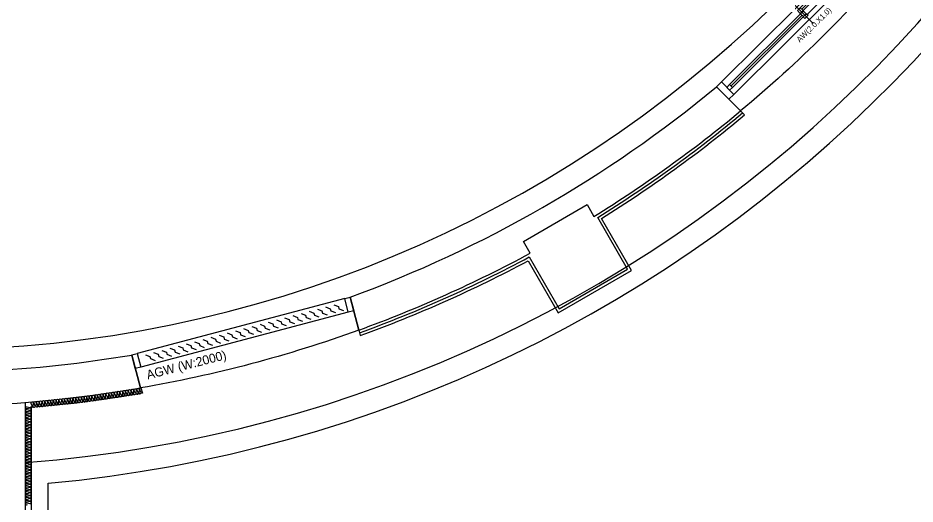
# Model space of a CAD drawing. Header units: millimetres. Extents: x -26983 to 60590, y 825 to 42375.
# Drawn here: x 56016.5 to 56171.9, y 18175.5 to 18259.6 of the extents above; entities that cross this region are included whole.
import ezdxf
from ezdxf.enums import TextEntityAlignment as Align

# ---------------------------------------------------------------- set-up
doc = ezdxf.new("R2010")
doc.units = ezdxf.units.MM
doc.header["$LTSCALE"] = 100
doc.header["$MEASUREMENT"] = 0
doc.layers.get('0').update_dxf_attribs({"linetype": 'CONTINUOUS'})
doc.layers.get('Defpoints').update_dxf_attribs({"color": 171, "linetype": 'CONTINUOUS'})
for name, color, linetype in [('ELE9', 9, 'CONTINUOUS'), ('WIN', 4, 'CONTINUOUS'), ('WIN-ETC', 1, 'CONTINUOUS'), ('WIN-G', 252, 'CONTINUOUS'), ('WIN2', 5, 'CONTINUOUS')]:
    doc.layers.add(name, color=color, linetype=linetype)
doc.styles.add('CGS', font='cgse', dxfattribs={"bigfont": 'cgs'})
doc.linetypes.add('BATTING', pattern='A,0.0001,-0.1,[134,ltypeshp.shx,S=0.1,R=0,X=-0.1,Y=0],-0.2,[134,ltypeshp.shx,S=0.1,R=180,X=0.1,Y=0],-0.1', length=0.4001)

# ---------------------------------------------------------------- blocks, each defined once
blk = doc.blocks.new('AW2000')
at = {"layer": 'WIN', "ltscale": 0.1}
for points in [[(60, 155), (0, 155), (0, 0), (60, 0)], [(95, 52.5), (95, 87.5), (60, 87.5), (60, 52.5)], [(1017.5, 92.5), (1017.5, 127.5), (982.5, 127.5), (982.5, 92.5)], [(1017.5, 52.5), (1017.5, 87.5), (982.5, 87.5), (982.5, 52.5)], [(1940, 92.5), (1940, 127.5), (1905, 127.5), (1905, 92.5)], [(2000, 155), (1940, 155), (1940, 0), (2000, 0)], [(1020, 32.5), (980, 32.5), (980, 52.5), (1020, 52.5)], [(1940, 32.5), (1900, 32.5), (1900, 52.5), (1940, 52.5)]]:
    blk.add_lwpolyline(points, close=True, dxfattribs=at)
at = {"layer": 'WIN-ETC', "ltscale": 0.1}
blk.add_lwpolyline([(1000, -50), (1000, 205)], dxfattribs=at)
at = {"layer": 'WIN-G', "ltscale": 0.1}
for points in [[(95, 87.5), (982.5, 87.5)], [(1017.5, 127.5), (1905, 127.5)], [(1017.5, 110), (1905, 110)], [(1017.5, 92.5), (1905, 92.5)], [(95, 70), (982.5, 70)], [(95, 52.5), (982.5, 52.5)], [(1020, 42.5), (1900, 42.5)]]:
    blk.add_lwpolyline(points, dxfattribs=at)
at = {"layer": 'WIN2', "ltscale": 0.1}
for points in [[(60, 155), (1940, 155)], [(60, 0), (1940, 0)]]:
    blk.add_lwpolyline(points, dxfattribs=at)
at = {"layer": 'Defpoints', "style": 'CGS'}
blk.add_text('AW(2.0.X1.0)', height=50, dxfattribs=at).set_placement((997.7, -103.5), align=Align.BOTTOM_CENTER)
blk = doc.blocks.new('FDKGLMFGKFGHFGH')
at = {"layer": 'WIN'}
for points in [[(36447933, 599859.3), (36447983, 599859.3), (36447983, 599734.3), (36447933, 599734.3)], [(36449883, 599859.3), (36449933, 599859.3), (36449933, 599734.3), (36449883, 599734.3)]]:
    blk.add_lwpolyline(points, close=True, dxfattribs=at)
at = {"layer": 'WIN-G'}
for points in [[(36448050.7, 599830.8), (36448086.1, 599805.4), (36448086.1, 599785.4), (36448121.4, 599760.1)], [(36448125.7, 599830.8), (36448161.1, 599805.4), (36448161.1, 599785.4), (36448196.4, 599760.1)], [(36448200.7, 599830.8), (36448236.1, 599805.4), (36448236.1, 599785.4), (36448271.4, 599760.1)], [(36448275.7, 599830.8), (36448311.1, 599805.4), (36448311.1, 599785.4), (36448346.4, 599760.1)], [(36448350.7, 599830.8), (36448386.1, 599805.4), (36448386.1, 599785.4), (36448421.4, 599760.1)], [(36448425.7, 599830.8), (36448461.1, 599805.4), (36448461.1, 599785.4), (36448496.4, 599760.1)], [(36448500.7, 599830.8), (36448536.1, 599805.4), (36448536.1, 599785.4), (36448571.4, 599760.1)], [(36448575.7, 599830.8), (36448611.1, 599805.4), (36448611.1, 599785.4), (36448646.4, 599760.1)], [(36448650.7, 599830.8), (36448686.1, 599805.4), (36448686.1, 599785.4), (36448721.4, 599760.1)], [(36448725.7, 599830.8), (36448761.1, 599805.4), (36448761.1, 599785.4), (36448796.4, 599760.1)], [(36448800.7, 599830.8), (36448836.1, 599805.4), (36448836.1, 599785.4), (36448871.4, 599760.1)], [(36448875.7, 599830.8), (36448911.1, 599805.4), (36448911.1, 599785.4), (36448946.4, 599760.1)], [(36448950.7, 599830.8), (36448986.1, 599805.4), (36448986.1, 599785.4), (36449021.4, 599760.1)], [(36449025.7, 599830.8), (36449061.1, 599805.4), (36449061.1, 599785.4), (36449096.4, 599760.1)], [(36449100.7, 599830.8), (36449136.1, 599805.4), (36449136.1, 599785.4), (36449171.4, 599760.1)], [(36449175.7, 599830.8), (36449211.1, 599805.4), (36449211.1, 599785.4), (36449246.4, 599760.1)], [(36449250.7, 599830.8), (36449286.1, 599805.4), (36449286.1, 599785.4), (36449321.4, 599760.1)], [(36449325.7, 599830.8), (36449361.1, 599805.4), (36449361.1, 599785.4), (36449396.4, 599760.1)], [(36449400.7, 599830.8), (36449436.1, 599805.4), (36449436.1, 599785.4), (36449471.4, 599760.1)], [(36449475.7, 599830.8), (36449511.1, 599805.4), (36449511.1, 599785.4), (36449546.4, 599760.1)], [(36449550.7, 599830.8), (36449586.1, 599805.4), (36449586.1, 599785.4), (36449621.4, 599760.1)], [(36449625.7, 599830.8), (36449661.1, 599805.4), (36449661.1, 599785.4), (36449696.4, 599760.1)], [(36449700.7, 599830.8), (36449736.1, 599805.4), (36449736.1, 599785.4), (36449771.4, 599760.1)], [(36449775.7, 599830.8), (36449811.1, 599805.4), (36449811.1, 599785.4), (36449846.4, 599760.1)]]:
    blk.add_lwpolyline(points, dxfattribs=at)
at = {"layer": 'WIN2'}
for p, q in [((36449883, 599859.3), (36447983, 599859.3)), ((36449883, 599734.3), (36447983, 599734.3))]:
    blk.add_line(p, q, dxfattribs=at)
at = {"layer": 'Defpoints', "style": 'CGS'}
blk.add_text('AGW (W:2000)', height=80, rotation=359.63833, dxfattribs=at).set_placement((36448015.5, 599613.3))
blk = doc.blocks.new('B2FF')
at = {"layer": 'ELE9', "color": 253, "ltscale": 0.1}
for p, q in [((37155452, 593459.8), (37155239.6, 593673.3)), ((37153530.7, 592306), (37154093.7, 592631)), ((37154093.7, 592631), (37154153.8, 592526.8)), ((37153590.9, 592201.8), (37153530.7, 592306)), ((37152073.7, 591522.1), (37151996.6, 591813.2)), ((37150140.4, 591009.9), (37150063.3, 591301.1))]:
    blk.add_line(p, q, dxfattribs=at)
for points in [[(37174174.7, 643646.3), (37148224.7, 643646.3, 0.414214), (37124724.7, 620146.3), (37124724.7, 600146.4, 1), (37171724.7, 600146.3), (37171724.7, 624896.3), (37174174.7, 624896.3)], [(37174174.7, 643346.3), (37148224.7, 643346.3, 0.414214), (37125024.7, 620146.3), (37125024.7, 600146.4, 1), (37171424.7, 600146.3), (37171424.7, 625196.3), (37174174.7, 625196.3)], [(37148036.4, 591348, 0.401736), (37159005.1, 601496.3), (37137444.3, 601496.3, 0.336498), (37145950.2, 591588.6, 0.336498)], [(37149124.7, 590351.2, 0.3751), (37160033.5, 601446.3, 0.3751)], [(37156870.7, 594869.4, -0.044578), (37155452, 593459.7)], [(37151996.6, 591813.2, 0.085591), (37155239.6, 593673.3, 0.085591)], [(37154153.8, 592526.8, 0.035412), (37155452, 593459.8, 0.027099)], [(37152073.7, 591522.1, 0.036831), (37153590.9, 592201.8)], [(37152073.9, 591521.3, -0.044578), (37150140.4, 591009.9)], [(37147460.7, 591172.9, 0.059429), (37150063.3, 591301.1, 0.059429)], [(37148549.7, 590851, 0.035412), (37150140.4, 591009.9, 0.027098)]]:
    blk.add_lwpolyline(points, format="xyb", dxfattribs=at)
at = {"layer": 'ELE9', "color": 253, "ltscale": 10000}
for points in [[(37150157.7, 590962.2, -0.021839), (37149174.7, 590836.2), (37149174.7, 586196.5), (37170574.7, 586196.5), (37170574.7, 597896.3), (37165899.7, 597896.3), (37165899.7, 601396.3), (37159549.9, 601396.3, -0.027482), (37159399.3, 600158.7, -0.027482)], [(37152086.6, 591473.5, 0.035857), (37153571.8, 592134.8), (37153837.4, 591674.8), (37154486.9, 592049.8), (37154221.4, 592509.8, 0.034439), (37155487.4, 593424.2)], [(37149667.6, 590888.4, 0.524856), (37149674.9, 590903.2), (37149665.4, 590924.9, -1.449198), (37149683.9, 590927.7), (37149681.1, 590904.1, 0.524856), (37149692.3, 590892.1, 0.524856), (37149699.6, 590906.8), (37149690.1, 590928.6, -1.449198), (37149708.6, 590931.3), (37149705.8, 590907.8, 0.524856), (37149717.1, 590895.7, 0.524856), (37149724.3, 590910.5), (37149714.8, 590932.3, -1.449198), (37149733.3, 590935), (37149730.5, 590911.4, 0.524856), (37149741.8, 590899.4, 0.524856), (37149749, 590914.2), (37149739.6, 590935.9, -1.449198), (37149758, 590938.7), (37149755.3, 590915.1, 0.524856), (37149766.5, 590903.1, 0.524856), (37149773.8, 590917.8), (37149764.3, 590939.6, -1.449198), (37149782.8, 590942.3), (37149780, 590918.8, 0.524856), (37149791.2, 590906.7, 0.524856), (37149798.5, 590921.5), (37149789, 590943.3, -1.449198), (37149807.5, 590946), (37149804.7, 590922.4, 0.524856), (37149816, 590910.4, 0.524856), (37149823.2, 590925.2), (37149813.7, 590946.9, -1.449198), (37149832.2, 590949.7), (37149829.5, 590926.1, 0.524856), (37149840.7, 590914.1, 0.524856), (37149848, 590928.8), (37149838.5, 590950.6, -1.449198), (37149857, 590953.3), (37149854.2, 590929.8, 0.524856), (37149865.4, 590917.7, 0.524856), (37149872.7, 590932.5), (37149863.2, 590954.3, -1.449198), (37149881.7, 590957), (37149878.9, 590933.4, 0.524856), (37149890.2, 590921.4, 0.524856), (37149897.4, 590936.2), (37149887.9, 590957.9, -1.449198), (37149906.4, 590960.7), (37149903.7, 590937.1, 0.524856), (37149914.9, 590925.1, 0.524856), (37149922.2, 590939.8), (37149912.7, 590961.6, -1.449198), (37149931.2, 590964.3), (37149928.4, 590940.8, 0.524856), (37149939.6, 590928.7, 0.524856), (37149946.9, 590943.5), (37149937.4, 590965.3, -1.449198), (37149955.9, 590968), (37149953.1, 590944.4, 0.524856), (37149964.3, 590932.4, 0.524856), (37149971.6, 590947.2), (37149962.1, 590968.9, -1.449198), (37149980.6, 590971.7), (37149977.8, 590948.1, 0.524856), (37149989.1, 590936.1, 0.524856), (37149996.3, 590950.8), (37149986.8, 590972.6, -1.449198), (37150005.3, 590975.3), (37150002.6, 590951.8, 0.524856), (37150013.8, 590939.7, 0.524856), (37150021.1, 590954.5), (37150011.6, 590976.3, -1.449198), (37150030.1, 590979), (37150027.3, 590955.4, 0.524856), (37150038.5, 590943.4, 0.524856), (37150045.8, 590958.2), (37150036.3, 590979.9, -1.449198), (37150054.8, 590982.7), (37150052, 590959.1, 0.524856), (37150063.3, 590947.1, 0.524856), (37150070.5, 590961.8), (37150061, 590983.6, -1.449198), (37150079.5, 590986.3), (37150076.8, 590962.8, 0.524856), (37150088, 590950.7, 0.524856), (37150095.3, 590965.5), (37150085.8, 590987.3, -1.449198), (37150104.3, 590990), (37150101.5, 590966.4, 0.524856), (37150112.7, 590954.4, 0.524856), (37150120, 590969.2), (37150110.5, 590990.9, -1.449198), (37150129, 590993.7), (37150126.2, 590970.1, 0.524856), (37150137.5, 590958.1, 0.524856), (37150144.7, 590972.8), (37150135.2, 590994.6, -0.592122), (37150144.5, 591009.5, -0.592122)], [(37149174.7, 590836.2, 0.524856), (37149182.6, 590850.6), (37149174.1, 590872.7, -1.449198), (37149192.7, 590874.7), (37149188.9, 590851.3, 0.524856), (37149199.6, 590838.7, 0.524856), (37149207.5, 590853.2), (37149198.9, 590875.3, -1.449198), (37149217.5, 590877.3), (37149213.7, 590853.8, 0.524856), (37149224.4, 590841.3, 0.524856), (37149232.3, 590855.8), (37149223.8, 590877.9, -1.449198), (37149242.4, 590879.8), (37149238.6, 590856.4, 0.524856), (37149249.3, 590843.9, 0.524856), (37149257.2, 590858.4), (37149248.7, 590880.5, -1.449198), (37149267.3, 590882.4), (37149263.5, 590859, 0.524856), (37149274.2, 590846.5, 0.524856), (37149282.1, 590860.9), (37149273.5, 590883.1, -1.449198), (37149292.1, 590885), (37149288.3, 590861.6, 0.524856), (37149299, 590849.1, 0.524856), (37149306.9, 590863.5), (37149298.4, 590885.7, -1.449198), (37149317, 590887.6), (37149313.2, 590864.2, 0.524856), (37149323.9, 590851.7, 0.524856), (37149331.8, 590866.1), (37149323.3, 590888.2, -1.449198), (37149341.9, 590890.2), (37149338.1, 590866.8, 0.524856), (37149348.8, 590854.2, 0.524856), (37149356.7, 590868.7), (37149348.1, 590890.8, -1.449198), (37149366.7, 590892.8), (37149362.9, 590869.3, 0.524856), (37149373.6, 590856.8, 0.524856), (37149381.5, 590871.3), (37149373, 590893.4, -1.449198), (37149391.6, 590895.3), (37149387.8, 590871.9, 0.524856), (37149398.5, 590859.4, 0.524856), (37149406.4, 590873.9), (37149397.9, 590896, -1.449198), (37149416.5, 590897.9), (37149412.7, 590874.5, 0.524856), (37149423.4, 590862, 0.524856), (37149431.3, 590876.4), (37149422.7, 590898.6, -1.449198), (37149441.3, 590900.5), (37149437.5, 590877.1, 0.524856), (37149448.2, 590864.6, 0.524856), (37149456.1, 590879), (37149447.6, 590901.2, -1.449198), (37149466.2, 590903.1), (37149462.4, 590879.7, 0.524856), (37149473.1, 590867.2, 0.524856), (37149481, 590881.6), (37149472.5, 590903.7, -1.449198), (37149491.1, 590905.7), (37149487.3, 590882.3, 0.524856), (37149498, 590869.7, 0.524856), (37149505.9, 590884.2), (37149497.3, 590906.3, -1.449198), (37149515.9, 590908.3), (37149512.1, 590884.8, 0.524856), (37149522.8, 590872.3, 0.524856), (37149530.7, 590886.8), (37149522.2, 590908.9, -1.449198), (37149540.8, 590910.8), (37149537, 590887.4, 0.524856), (37149547.7, 590874.9, 0.524856), (37149555.6, 590889.3), (37149547.1, 590911.5, -1.449198), (37149565.7, 590913.4), (37149561.9, 590890, 0.524856), (37149572.6, 590877.5, 0.524856), (37149580.5, 590891.9), (37149571.9, 590914.1, -1.449198), (37149590.5, 590916), (37149586.7, 590892.6, 0.524856), (37149597.4, 590880.1, 0.524856), (37149605.3, 590894.5), (37149596.8, 590916.7, -1.449198), (37149615.4, 590918.6), (37149611.6, 590895.2, 0.524856), (37149622.3, 590882.7, 0.524856), (37149630.2, 590897.1), (37149621.7, 590919.2, -1.449198), (37149640.3, 590921.2), (37149636.5, 590897.7, 0.524856), (37149647.2, 590885.2, 0.524856), (37149655.1, 590899.7), (37149646.5, 590921.8, -1.449198), (37149665.1, 590923.7), (37149661.3, 590900.3, 0.384633), (37149667.5, 590888.4, 0.384633)], [(37149138.3, 589974.6, -1.449198), (37149138.3, 589993.3), (37149161.2, 589987.1, 0.524856), (37149174.7, 589996.5, 0.524856), (37149161.2, 590005.8), (37149138.3, 589999.6, -1.449198), (37149138.3, 590018.3), (37149161.2, 590012.1, 0.524856), (37149174.7, 590021.5, 0.524856), (37149161.2, 590030.8), (37149138.3, 590024.6, -1.449198), (37149138.3, 590043.3), (37149161.2, 590037.1, 0.524856), (37149174.7, 590046.5, 0.524856), (37149161.2, 590055.8), (37149138.3, 590049.6, -1.449198), (37149138.3, 590068.3), (37149161.2, 590062.1, 0.524856), (37149174.7, 590071.5, 0.524856), (37149161.2, 590080.8), (37149138.3, 590074.6, -1.449198), (37149138.3, 590093.3), (37149161.2, 590087.1, 0.524856), (37149174.7, 590096.5, 0.524856), (37149161.2, 590105.8), (37149138.3, 590099.6, -1.449198), (37149138.3, 590118.3), (37149161.2, 590112.1, 0.524856), (37149174.7, 590121.5, 0.524856), (37149161.2, 590130.8), (37149138.3, 590124.6, -1.449198), (37149138.3, 590143.3), (37149161.2, 590137.1, 0.524856), (37149174.7, 590146.5, 0.524856), (37149161.2, 590155.8), (37149138.3, 590149.6, -1.449198), (37149138.3, 590168.3), (37149161.2, 590162.1, 0.524856), (37149174.7, 590171.5, 0.524856), (37149161.2, 590180.8), (37149138.3, 590174.6, -1.449198), (37149138.3, 590193.3), (37149161.2, 590187.1, 0.524856), (37149174.7, 590196.5, 0.524856), (37149161.2, 590205.8), (37149138.3, 590199.6, -1.449198), (37149138.3, 590218.3), (37149161.2, 590212.1, 0.524856), (37149174.7, 590221.5, 0.524856), (37149161.2, 590230.8), (37149138.3, 590224.6, -1.449198), (37149138.3, 590243.3), (37149161.2, 590237.1, 0.524856), (37149174.7, 590246.5, 0.524856), (37149161.2, 590255.8), (37149138.3, 590249.6, -1.449198), (37149138.3, 590268.3), (37149161.2, 590262.1, 0.524856), (37149174.7, 590271.5, 0.524856), (37149161.2, 590280.8), (37149138.3, 590274.6, -1.449198), (37149138.3, 590293.3), (37149161.2, 590287.1, 0.524856), (37149174.7, 590296.5, 0.524856), (37149161.2, 590305.8), (37149138.3, 590299.6, -1.449198), (37149138.3, 590318.3), (37149161.2, 590312.1, 0.524856), (37149174.7, 590321.5, 0.524856), (37149161.2, 590330.8), (37149138.3, 590324.6, -1.449198), (37149138.3, 590343.3), (37149161.2, 590337.1, 0.524856), (37149174.7, 590346.5, 0.524856), (37149161.2, 590355.8), (37149138.3, 590349.6, -1.449198), (37149138.3, 590368.3), (37149161.2, 590362.1, 0.524856), (37149174.7, 590371.5, 0.524856), (37149161.2, 590380.8), (37149138.3, 590374.6, -1.449198), (37149138.3, 590393.3), (37149161.2, 590387.1, 0.524856), (37149174.7, 590396.5, 0.524856), (37149161.2, 590405.8), (37149138.3, 590399.6, -1.449198), (37149138.3, 590418.3), (37149161.2, 590412.1, 0.524856), (37149174.7, 590421.5, 0.524856), (37149161.2, 590430.8), (37149138.3, 590424.6, -1.449198), (37149138.3, 590443.3), (37149161.2, 590437.1, 0.524856), (37149174.7, 590446.5, 0.524856), (37149161.2, 590455.8), (37149138.3, 590449.6, -1.449198), (37149138.3, 590468.3), (37149161.2, 590462.1, 0.524856), (37149174.7, 590471.5, 0.524856), (37149161.2, 590480.8), (37149138.3, 590474.6, -1.449198), (37149138.3, 590493.3), (37149161.2, 590487.1, 0.524856), (37149174.7, 590496.5, 0.524856), (37149161.2, 590505.8), (37149138.3, 590499.6, -1.449198), (37149138.3, 590518.3), (37149161.2, 590512.1, 0.524856), (37149174.7, 590521.5, 0.524856), (37149161.2, 590530.8), (37149138.3, 590524.6, -1.449198), (37149138.3, 590543.3), (37149161.2, 590537.1, 0.524856), (37149174.7, 590546.5, 0.524856), (37149161.2, 590555.8), (37149138.3, 590549.6, -1.449198), (37149138.3, 590568.3), (37149161.2, 590562.1, 0.524856), (37149174.7, 590571.5, 0.524856), (37149161.2, 590580.8), (37149138.3, 590574.6, -1.449198), (37149138.3, 590593.3), (37149161.2, 590587.1, 0.524856), (37149174.7, 590596.5, 0.524856), (37149161.2, 590605.8), (37149138.3, 590599.6, -1.449198), (37149138.3, 590618.3), (37149161.2, 590612.1, 0.524856), (37149174.7, 590621.5, 0.524856), (37149161.2, 590630.8), (37149138.3, 590624.6, -1.449198), (37149138.3, 590643.3), (37149161.2, 590637.1, 0.524856), (37149174.7, 590646.5, 0.524856), (37149161.2, 590655.8), (37149138.3, 590649.6, -1.449198), (37149138.3, 590668.3), (37149161.2, 590662.1, 0.524856), (37149174.7, 590671.5, 0.524856), (37149161.2, 590680.8), (37149138.3, 590674.6, -1.449198), (37149138.3, 590693.3), (37149161.2, 590687.1, 0.524856), (37149174.7, 590696.5, 0.524856), (37149161.2, 590705.8), (37149138.3, 590699.6, -1.449198), (37149138.3, 590718.3), (37149161.2, 590712.1, 0.524856), (37149174.7, 590721.5, 0.524856), (37149161.2, 590730.8), (37149138.3, 590724.6, -1.449198), (37149138.3, 590743.3), (37149161.2, 590737.1, 0.524856), (37149174.7, 590746.5, 0.524856), (37149161.2, 590755.8), (37149138.3, 590749.6, -1.449198), (37149138.3, 590768.3), (37149161.2, 590762.1, 0.524856), (37149174.7, 590771.5, 0.524856), (37149161.2, 590780.8), (37149138.3, 590774.6, -1.449198), (37149138.3, 590793.3), (37149161.2, 590787.1, 0.524856), (37149174.7, 590796.5, 0.524856), (37149161.2, 590805.8), (37149138.3, 590799.6, -1.449198), (37149138.3, 590818.3), (37149161.2, 590812.1, 0.524856), (37149174.7, 590821.5, 0.524856), (37149161.2, 590830.8), (37149138.3, 590824.6, -1.449198), (37149138.3, 590843.3), (37149161.2, 590837.1, 0.524856), (37149174.7, 590846.5)]]:
    blk.add_lwpolyline(points, format="xyb", dxfattribs=at)
at = {"layer": 'ELE9', "color": 253, "ltscale": 0.1}
blk.add_lwpolyline([(37160220.5, 601246.3), (37165749.7, 601246.3), (37165749.7, 597746.3), (37170424.7, 597746.3), (37170424.7, 586346.5), (37149324.7, 586346.5), (37149324.7, 590167.3, 0.366259)], format="xyb", close=True, dxfattribs=at)
for points in [[(37155452, 593459.8), (37155239.6, 593673.3)], [(37155239.6, 593673.3), (37155452, 593459.7)], [(37155452, 593459.8), (37155487.4, 593424.2)], [(37151996.6, 591813.2), (37152073.9, 591521.3)], [(37152073.7, 591522.1), (37152086.6, 591473.5)], [(37150063.3, 591301.1), (37150140.4, 591009.9)], [(37149124.7, 586146.5), (37149124.7, 590882.2)]]:
    blk.add_lwpolyline(points, dxfattribs=at)
at = {"layer": 'ELE9', "color": 253, "linetype": 'BATTING', "ltscale": 0.0006}
blk.add_lwpolyline([(37152080.1, 591497.8, 0.036343), (37153581.4, 592168.3), (37153846.6, 591708.9), (37154452.8, 592058.9), (37154187.6, 592518.3, 0.034925), (37155469.7, 593442, 0.034925)], format="xyb", dxfattribs=at)
at = {"layer": 'ELE9', "color": 253, "ltscale": 10000}
for points in [[(37155452, 593459.8), (37155487.4, 593424.2)], [(37152073.7, 591522.1), (37152086.6, 591473.5)], [(37150144.2, 591010.6), (37150157.7, 590962.2)]]:
    blk.add_lwpolyline(points, dxfattribs=at)
at = {"layer": 'ELE9', "color": 253, "rotation": 44.83758142831929}
blk.add_blockref('AW2000', (37155348.9, 593563.4), dxfattribs=at)
at = {"layer": 'ELE9', "color": 253, "ltscale": 0.1, "rotation": 14.8367440125256}
blk.add_blockref('FDKGLMFGKFGHFGH', (2070930.7, -9321625.1), dxfattribs=at)

msp = doc.modelspace()

# ---------------------------------------------------------------- block references
at = {"xscale": 0.01956471256889679, "yscale": 0.01956471256889679, "zscale": 0.01956471256889679}
msp.add_blockref('B2FF', (-670794.07, 6632.61), dxfattribs=at)

doc.saveas('drawing.dxf')
